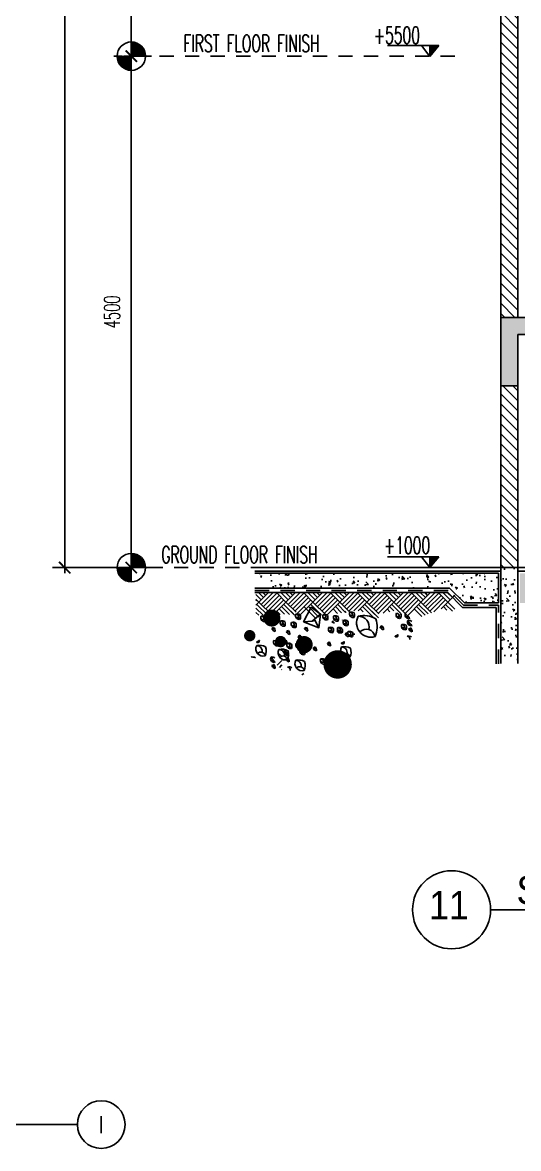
# Model space of a CAD drawing. Extents: x 418021.3 to 418070.1, y 43443.2 to 43479.4.
# Drawn here: x 418057.04 to 418061.41, y 43454.82 to 43464.73 of the extents above; entities that cross this region are included whole.
import ezdxf
from ezdxf.enums import TextEntityAlignment as Align

# ---------------------------------------------------------------- set-up
doc = ezdxf.new("R2010")
doc.units = 0
doc.header["$MEASUREMENT"] = 0
doc.header["$PDMODE"] = 3
doc.header["$PDSIZE"] = 0.1
doc.linetypes.add('CENTERX2', pattern=[4, 2.5, -0.5, 0.5, -0.5])
doc.linetypes.add('HIDDEN2', pattern=[0.1875, 0.125, -0.0625])
doc.layers.get('0').update_dxf_attribs({"linetype": 'CONTINUOUS'})
doc.layers.get('DEFPOINTS').update_dxf_attribs({"linetype": 'CONTINUOUS'})
for name, color, linetype in [('AX-CR', 2, 'CONTINUOUS'), ('AX-TXT', 4, 'CONTINUOUS'), ('AXES', 11, 'CENTERX2'), ('Axisname', 6, 'CONTINUOUS'), ('DIM-OUT', 4, 'CONTINUOUS'), ('EL-LEVS', 4, 'CONTINUOUS'), ('ELEV-LEV', 3, 'CONTINUOUS'), ('gravel', 11, 'CONTINUOUS'), ('Hatch', 11, 'CONTINUOUS'), ('HatchA', 11, 'CONTINUOUS'), ('Marble', 7, 'CONTINUOUS'), ('TXT', 2, 'CONTINUOUS'), ('TXT1', 2, 'CONTINUOUS'), ('TXT2', 6, 'CONTINUOUS'), ('WALL', 6, 'CONTINUOUS')]:
    doc.layers.add(name, color=color, linetype=linetype)
doc.styles.add('ROMANS', font='ROMANS.shx', dxfattribs={"width": 0.6})
doc.styles.add('TTXT', font='swisse.ttf', dxfattribs={"width": 0.6})
doc.dimstyles.new('STANDARD in', dxfattribs={"dimtxt": 0.14, "dimasz": 0.1, "dimexe": 0.07, "dimexo": 0.05, "dimgap": 0.1, "dimtad": 1, "dimdec": 0, "dimlfac": 1000, "dimzin": 0, "dimdsep": 46, "dimtxsty": 'ROMANS', "dimblk": 'ARCHTICK', "dimcen": 0.05, "dimdle": 0.05, "dimclrd": 4, "dimclre": 4, "dimclrt": 2, "dimadec": 0, "dimazin": 0, "dimtfac": 1, "dimtdec": 0, "dimtmove": 2, "dimatfit": 3, "dimfxl": 0, "dimtolj": 1, "dimtzin": 0, "dimarcsym": 0})
pattern_1 = [(130, (836095.56568, 0), (-0.21517805478, -0.018825640495), [0.0225, -0.2475]), (185, (836095.56568, 0), (0.04162540008, 0.22565764011), [0.018, -0.198]), (79.5486, (836095.54775, -0.00157), (-0.17355281451, 0.20683186262), [0.019122057, -0.2103426336]), (133.8158, (836095.56568, 0.06), (-0.32017231459, -0.0496557043), [0.03375, -0.37125]), (83.3644, (836095.539, 0.05586), (-0.28039881166, 0.29223536127), [0.0286830864, -0.3155139]), (188.8158, (836095.56568, 0.06), (-0.28039858354, 0.29223558028), [0.027, -0.297]), (159, (836095.53568, 0.045), (-0.179072115636, -0.1207856672), [0.0225, -0.2475]), (214, (836095.53568, 0.045), (-0.07299459958, 0.21754501351), [0.018, -0.198]), (108.5486, (836095.52075, 0.03493), (-0.25206678857, 0.09675914901), [0.019122057, -0.2103426336]), (142.5, (836095.56568, 0), (-0.003647956595, 0.09986815615), [0, -0.1956, 0, -0.201, 0, -0.19875]), (172.5, (836095.56568, 0), (-0.078920861233, 0.118323513565), [0, -0.1146, 0, -0.1911, 0, -0.07575]), (212.5, (836095.63258, 0), (-0.160146730852, -0.00676646152), [0, -0.075, 0, -0.234, 0, -0.3105]), (222.5, (836095.66258, 0), (-0.174955850803, 0.0300314947), [0, -0.0975, 0, -0.1554, 0, -0.2205])]
pattern_2 = [(135, (836095.565677, 0), (0.044194173824, 0.044194173824), [])]

# ---------------------------------------------------------------- blocks, each defined once
blk = doc.blocks.new('AXR')
at = {"layer": 'AX-CR'}
blk.add_circle((350, 0), 350, dxfattribs=at)
at = {"layer": 'AX-TXT', "style": 'ROMANS'}
blk.add_attdef('AX', text='', height=250, dxfattribs=at).set_placement((350, 0), align=Align.MIDDLE)
blk = doc.blocks.new('GRAVEL-1')
for p, q in [((0.0234, -0.0234), (0, 0)), ((0.0333, -0.0135), (0.0122, 0.0076)), ((0.0135, -0.0333), (0.0545, 0.0076)), ((0.0234, -0.0432), (0.0743, 0.0076)), ((0.0432, -0.0036), (0.032, 0.0076)), ((0.0333, -0.0531), (0.0927, 0.0063)), ((0.0531, 0.0063), (0.0518, 0.0076)), ((0.1323, -0.0333), (0.0914, 0.0076)), ((0.1422, -0.0234), (0.1112, 0.0076)), ((0.1521, -0.0135), (0.131, 0.0076)), ((0.1323, -0.0333), (0.1733, 0.0076)), ((0.1422, -0.0432), (0.1931, 0.0076)), ((0.162, -0.0036), (0.1508, 0.0076)), ((0.1521, -0.0531), (0.2115, 0.0063)), ((0.1719, 0.0063), (0.1706, 0.0076)), ((0.2511, -0.0333), (0.2102, 0.0076)), ((0.261, -0.0234), (0.23, 0.0076)), ((0.2709, -0.0135), (0.2498, 0.0076)), ((0.2511, -0.0333), (0.292, 0.0076)), ((0.261, -0.0432), (0.3118, 0.0076)), ((0.2808, -0.0036), (0.2696, 0.0076)), ((0.2709, -0.0531), (0.3303, 0.0063)), ((0.2907, 0.0063), (0.2894, 0.0076)), ((0.3699, -0.0333), (0.329, 0.0076)), ((0.3798, -0.0234), (0.3488, 0.0076)), ((0.3897, -0.0135), (0.3686, 0.0076)), ((0.3699, -0.0333), (0.4108, 0.0076)), ((0.3798, -0.0432), (0.4306, 0.0076)), ((0.3996, -0.0036), (0.3884, 0.0076)), ((0.3897, -0.0531), (0.4491, 0.0063)), ((0.4095, 0.0063), (0.4082, 0.0076)), ((0.4887, -0.0333), (0.4478, 0.0076)), ((0.4986, -0.0234), (0.4676, 0.0076)), ((0.5085, -0.0135), (0.4874, 0.0076)), ((0.4887, -0.0333), (0.5296, 0.0076)), ((0.4986, -0.0432), (0.5494, 0.0076)), ((0.5184, -0.0036), (0.5072, 0.0076)), ((0.5085, -0.0531), (0.5679, 0.0063)), ((0.5283, 0.0063), (0.527, 0.0076)), ((0.6075, -0.0333), (0.5666, 0.0076)), ((0.6174, -0.0234), (0.5864, 0.0076)), ((0.6273, -0.0135), (0.6062, 0.0076)), ((0.6075, -0.0333), (0.6484, 0.0076)), ((0.6174, -0.0432), (0.6682, 0.0076)), ((0.6372, -0.0036), (0.626, 0.0076)), ((0.6273, -0.0531), (0.6867, 0.0063)), ((0.6471, 0.0063), (0.6458, 0.0076)), ((0.7263, -0.0333), (0.6854, 0.0076)), ((0.7362, -0.0234), (0.7052, 0.0076)), ((0.7461, -0.0135), (0.725, 0.0076)), ((0.7263, -0.0333), (0.7672, 0.0076)), ((0.7362, -0.0432), (0.787, 0.0076)), ((0.756, -0.0036), (0.7448, 0.0076)), ((0.7461, -0.0531), (0.8055, 0.0063)), ((0.7659, 0.0063), (0.7646, 0.0076)), ((0.8451, -0.0333), (0.8042, 0.0076)), ((0.855, -0.0234), (0.824, 0.0076)), ((0.8649, -0.0135), (0.8438, 0.0076)), ((0.0135, -0.0333), (0, -0.0198)), ((0, -0.0271), (0.0036, -0.0234)), ((0, -0.0469), (0.0135, -0.0333)), ((0.0517, -0.0913), (0.0036, -0.0432)), ((0.0715, -0.0913), (0.0135, -0.0333)), ((0.0432, -0.063), (0.1026, -0.0036)), ((0.0531, -0.0729), (0.1125, -0.0135)), ((0.063, -0.0828), (0.1224, -0.0234)), ((0.0743, -0.0913), (0.1323, -0.0333)), ((0.1699, -0.0907), (0.1224, -0.0432)), ((0.1767, -0.0777), (0.1323, -0.0333)), ((0.162, -0.063), (0.2214, -0.0036)), ((0.1719, -0.0729), (0.2313, -0.0135)), ((0.1732, -0.0915), (0.2412, -0.0234)), ((0.1893, -0.0951), (0.2511, -0.0333)), ((0.2893, -0.0913), (0.2412, -0.0432)), ((0.3091, -0.0913), (0.2511, -0.0333)), ((0.2808, -0.063), (0.3402, -0.0036)), ((0.2907, -0.0729), (0.3501, -0.0135)), ((0.3006, -0.0828), (0.36, -0.0234)), ((0.3119, -0.0913), (0.3699, -0.0333)), ((0.395, -0.0782), (0.36, -0.0432)), ((0.4126, -0.076), (0.3699, -0.0333)), ((0.3996, -0.063), (0.459, -0.0036)), ((0.4095, -0.0729), (0.4689, -0.0135)), ((0.4306, -0.0717), (0.4788, -0.0234)), ((0.4507, -0.0714), (0.4887, -0.0333)), ((0.5237, -0.0882), (0.4788, -0.0432)), ((0.5404, -0.085), (0.4887, -0.0333)), ((0.5184, -0.063), (0.5778, -0.0036)), ((0.5283, -0.0729), (0.5877, -0.0135)), ((0.5382, -0.0828), (0.5976, -0.0234)), ((0.5595, -0.0813), (0.6075, -0.0333)), ((0.6374, -0.0831), (0.5976, -0.0432)), ((0.6674, -0.0932), (0.6075, -0.0333)), ((0.6372, -0.063), (0.6966, -0.0036)), ((0.6471, -0.0729), (0.7065, -0.0135)), ((0.657, -0.0828), (0.7164, -0.0234)), ((0.6666, -0.0931), (0.7263, -0.0333)), ((0.7585, -0.0853), (0.7164, -0.0432)), ((0.7727, -0.0798), (0.7263, -0.0333)), ((0.756, -0.063), (0.8154, -0.0036)), ((0.7659, -0.0729), (0.8253, -0.0135)), ((0.7828, -0.0758), (0.8352, -0.0234)), ((0.8154, -0.063), (0.8451, -0.0333)), ((0.8652, -0.0733), (0.8352, -0.0432)), ((0.8451, -0.0333), (0.8759, -0.0025)), ((0.8759, -0.0641), (0.8451, -0.0333)), ((0.032, -0.0913), (0, -0.0594)), ((0.0122, -0.0913), (0, -0.0792)), ((0.0691, -0.1072), (0.0348, -0.0729)), ((0.0881, -0.0881), (0.0828, -0.0828)), ((0.1068, -0.087), (0.0927, -0.0729)), ((0.1255, -0.0859), (0.1026, -0.063)), ((0.1442, -0.0848), (0.1125, -0.0531)), ((0.1479, -0.0871), (0.1437, -0.0828)), ((0.1655, -0.0849), (0.1536, -0.0729)), ((0.2616, -0.1032), (0.2115, -0.0531)), ((0.2774, -0.0992), (0.2313, -0.0531)), ((0.3598, -0.0826), (0.3402, -0.063)), ((0.3774, -0.0804), (0.3501, -0.0531)), ((0.3968, -0.0786), (0.3912, -0.0729)), ((0.4722, -0.0763), (0.459, -0.063)), ((0.5071, -0.0913), (0.4689, -0.0531)), ((0.5196, -0.1024), (0.5001, -0.0828)), ((0.5391, -0.1021), (0.51, -0.0729)), ((0.5902, -0.0754), (0.5778, -0.063)), ((0.6068, -0.0722), (0.5877, -0.0531)), ((0.73, -0.0965), (0.6966, -0.063)), ((0.7447, -0.0913), (0.7065, -0.0531)), ((0.8403, -0.0682), (0.8253, -0.0531)), ((0.3811, -0.1121), (0.3811, -0.1106)), ((0.3585, -0.1615), (0.3592, -0.1599)), ((0.3585, -0.163), (0.3585, -0.1615)), ((0.3592, -0.1637), (0.3585, -0.163)), ((0.3592, -0.1599), (0.36, -0.1592)), ((0.3592, -0.1645), (0.3592, -0.1637)), ((0.36, -0.1652), (0.3592, -0.1645)), ((0.36, -0.1592), (0.3615, -0.1577)), ((0.3615, -0.1668), (0.36, -0.1652)), ((0.3615, -0.1569), (0.3638, -0.1569)), ((0.3615, -0.1577), (0.3615, -0.1569)), ((0.3623, -0.1668), (0.3615, -0.1668)), ((0.363, -0.1675), (0.3623, -0.1668)), ((0.363, -0.1622), (0.3661, -0.1615)), ((0.3638, -0.1675), (0.363, -0.1675)), ((0.3638, -0.1569), (0.3638, -0.1577)), ((0.3638, -0.1577), (0.3661, -0.1577)), ((0.3638, -0.1683), (0.3638, -0.1675)), ((0.3691, -0.1683), (0.3638, -0.1683)), ((0.3661, -0.1577), (0.3661, -0.1584)), ((0.3661, -0.1584), (0.3668, -0.1584)), ((0.3661, -0.1615), (0.3699, -0.1607)), ((0.3661, -0.1652), (0.3668, -0.1645)), ((0.3661, -0.166), (0.3661, -0.1652)), ((0.3691, -0.166), (0.3661, -0.166)), ((0.3668, -0.1584), (0.3676, -0.1592)), ((0.3668, -0.1645), (0.3676, -0.1637)), ((0.3676, -0.1592), (0.3691, -0.1592)), ((0.3676, -0.1637), (0.3691, -0.1637)), ((0.3683, -0.1637), (0.3683, -0.1645)), ((0.3714, -0.1637), (0.3683, -0.1637)), ((0.3691, -0.1592), (0.3691, -0.1599)), ((0.3691, -0.1599), (0.3706, -0.1599)), ((0.3691, -0.1615), (0.3691, -0.1607)), ((0.3699, -0.1615), (0.3691, -0.1615)), ((0.3691, -0.163), (0.3691, -0.1637)), ((0.3691, -0.1637), (0.3691, -0.163)), ((0.3691, -0.1637), (0.3706, -0.1637)), ((0.3691, -0.1668), (0.3691, -0.166)), ((0.3752, -0.1668), (0.3691, -0.1668)), ((0.3714, -0.1675), (0.3691, -0.1683)), ((0.3699, -0.1607), (0.3699, -0.1615)), ((0.3706, -0.1599), (0.3706, -0.1607)), ((0.3706, -0.1607), (0.3714, -0.1607)), ((0.3706, -0.1637), (0.3714, -0.1645)), ((0.3714, -0.1607), (0.3714, -0.1615)), ((0.3714, -0.1615), (0.3721, -0.1622)), ((0.3714, -0.1645), (0.3714, -0.1637)), ((0.3737, -0.1675), (0.3714, -0.1675)), ((0.3721, -0.1622), (0.3729, -0.1622)), ((0.3729, -0.1622), (0.3737, -0.1637)), ((0.3737, -0.163), (0.3737, -0.1675)), ((0.3737, -0.1637), (0.3737, -0.1645)), ((0.3737, -0.1645), (0.3744, -0.1645)), ((0.3744, -0.1645), (0.3752, -0.1652)), ((0.3752, -0.1652), (0.3759, -0.1652)), ((0.3759, -0.166), (0.3752, -0.1668)), ((0.3759, -0.1652), (0.3759, -0.166)), ((0.4287, -0.174), (0.4272, -0.174)), ((0.4295, -0.1747), (0.4287, -0.174)), ((0.434, -0.1747), (0.4295, -0.1747)), ((0.4348, -0.174), (0.434, -0.1747)), ((0.6134, -0.1823), (0.6149, -0.1823)), ((0.6134, -0.1838), (0.6134, -0.1823)), ((0.6142, -0.1846), (0.6134, -0.1838)), ((0.6142, -0.1853), (0.6142, -0.1846)), ((0.6157, -0.1853), (0.6142, -0.1853)), ((0.6149, -0.1815), (0.6164, -0.1815)), ((0.6149, -0.1823), (0.6149, -0.1815)), ((0.6164, -0.1861), (0.6157, -0.1853)), ((0.6164, -0.1815), (0.6172, -0.1808)), ((0.621, -0.1861), (0.6164, -0.1861)), ((0.6172, -0.1808), (0.6187, -0.1808)), ((0.6187, -0.1808), (0.6195, -0.18)), ((0.6195, -0.18), (0.6202, -0.1792)), ((0.6202, -0.1792), (0.621, -0.1792)), ((0.621, -0.1792), (0.6217, -0.1785)), ((0.6217, -0.1853), (0.621, -0.1861)), ((0.6217, -0.1785), (0.6225, -0.1777)), ((0.6225, -0.1846), (0.6217, -0.1853)), ((0.6225, -0.1777), (0.6233, -0.177)), ((0.624, -0.1838), (0.6225, -0.1846)), ((0.6233, -0.177), (0.6255, -0.177)), ((0.624, -0.18), (0.624, -0.1838)), ((0.6248, -0.1777), (0.6248, -0.1785)), ((0.6255, -0.1777), (0.6248, -0.1777)), ((0.6255, -0.177), (0.6255, -0.1777)), ((0.0036, -0.2073), (0.0052, -0.2073)), ((0.0036, -0.2089), (0.0036, -0.2073)), ((0.0044, -0.2096), (0.0036, -0.2089)), ((0.0044, -0.2104), (0.0044, -0.2096)), ((0.0059, -0.2104), (0.0044, -0.2104)), ((0.0052, -0.2066), (0.0067, -0.2066)), ((0.0052, -0.2073), (0.0052, -0.2066)), ((0.0067, -0.2111), (0.0059, -0.2104)), ((0.0067, -0.2066), (0.0074, -0.2058)), ((0.0112, -0.2111), (0.0067, -0.2111)), ((0.0074, -0.2058), (0.009, -0.2058)), ((0.009, -0.2058), (0.0097, -0.2051)), ((0.0097, -0.2051), (0.0105, -0.2043)), ((0.0105, -0.2043), (0.0112, -0.2043)), ((0.0112, -0.2043), (0.012, -0.2035)), ((0.012, -0.2104), (0.0112, -0.2111)), ((0.012, -0.2035), (0.0127, -0.2028)), ((0.0127, -0.2096), (0.012, -0.2104)), ((0.0127, -0.2028), (0.0135, -0.202)), ((0.0143, -0.2089), (0.0127, -0.2096)), ((0.0135, -0.202), (0.0158, -0.202)), ((0.0143, -0.2051), (0.0143, -0.2089)), ((0.015, -0.2028), (0.015, -0.2035)), ((0.0158, -0.2028), (0.015, -0.2028)), ((0.0158, -0.202), (0.0158, -0.2028)), ((0.2268, -0.2325), (0.2252, -0.2325)), ((0.2275, -0.2333), (0.2268, -0.2325)), ((0.2321, -0.2333), (0.2275, -0.2333)), ((0.2328, -0.2325), (0.2321, -0.2333)), ((0.3774, -0.213), (0.379, -0.213)), ((0.3774, -0.2145), (0.3774, -0.213)), ((0.3782, -0.2153), (0.3774, -0.2145)), ((0.3782, -0.216), (0.3782, -0.2153)), ((0.3797, -0.216), (0.3782, -0.216)), ((0.379, -0.2122), (0.3805, -0.2122)), ((0.379, -0.213), (0.379, -0.2122)), ((0.3805, -0.2168), (0.3797, -0.216)), ((0.3805, -0.2122), (0.3812, -0.2115)), ((0.385, -0.2168), (0.3805, -0.2168)), ((0.3812, -0.2115), (0.3828, -0.2115)), ((0.3828, -0.2115), (0.3835, -0.2107)), ((0.3835, -0.2107), (0.3843, -0.21)), ((0.3843, -0.21), (0.385, -0.21)), ((0.385, -0.21), (0.3858, -0.2092)), ((0.3858, -0.216), (0.385, -0.2168)), ((0.3858, -0.2092), (0.3865, -0.2085)), ((0.3865, -0.2153), (0.3858, -0.216)), ((0.3865, -0.2085), (0.3873, -0.2077)), ((0.3881, -0.2145), (0.3865, -0.2153)), ((0.3873, -0.2077), (0.3896, -0.2077)), ((0.3881, -0.2107), (0.3881, -0.2145)), ((0.3888, -0.2085), (0.3888, -0.2092)), ((0.3896, -0.2085), (0.3888, -0.2085)), ((0.3896, -0.2077), (0.3896, -0.2085)), ((0.0932, -0.3109), (0.1141, -0.29)), ((0.113, -0.2713), (0.1018, -0.2601)), ((0.1031, -0.3208), (0.1141, -0.3098)), ((0.113, -0.3307), (0.1141, -0.3296)), ((0.3868, -0.3396), (0.3883, -0.3396)), ((0.3868, -0.3412), (0.3868, -0.3396)), ((0.3876, -0.3419), (0.3868, -0.3412)), ((0.3876, -0.3427), (0.3876, -0.3419)), ((0.3891, -0.3427), (0.3876, -0.3427)), ((0.3883, -0.3389), (0.3898, -0.3389)), ((0.3883, -0.3396), (0.3883, -0.3389)), ((0.3898, -0.3434), (0.3891, -0.3427)), ((0.3898, -0.3389), (0.3906, -0.3381)), ((0.3944, -0.3434), (0.3898, -0.3434)), ((0.3906, -0.3381), (0.3921, -0.3381)), ((0.3921, -0.3381), (0.3929, -0.3374)), ((0.3929, -0.3374), (0.3936, -0.3366)), ((0.3936, -0.3366), (0.3944, -0.3366)), ((0.3944, -0.3366), (0.3951, -0.3359)), ((0.3951, -0.3427), (0.3944, -0.3434))]:
    blk.add_line(p, q)
for points in [[(0.2483, -0.117), (0.2096, -0.1197), (0.2434, -0.0559), (0.2846, -0.0859), (0.2483, -0.117), (0.2598, -0.113)], [(0.2771, -0.1459), (0.2096, -0.1197), (0.2434, -0.0559), (0.2846, -0.0859), (0.2771, -0.1459), (0.2598, -0.113)]]:
    blk.add_lwpolyline(points)
for centre, radius, start, end in [((0.0374, -0.1028), 0.0158, 152.5985, 286.2909), ((0.0295, -0.1202), 0.0255, 58.8595, 103.9678), ((0.0235, -0.1075), 0.012, 347.2666, 90.4292), ((0.019, -0.1072), 0.0253, 334.8478, 20.4244), ((0.1901, -0.0934), 0.0158, 152.5985, 286.2909), ((0.1821, -0.1108), 0.0255, 58.8595, 103.9678), ((0.1761, -0.0981), 0.012, 347.2666, 90.4292), ((0.1716, -0.0978), 0.0253, 334.8478, 20.4244), ((0.3102, -0.0958), 0.0158, 152.5985, 286.2909), ((0.3023, -0.1132), 0.0255, 58.8595, 103.9678), ((0.2962, -0.1005), 0.012, 347.2666, 90.4292), ((0.2917, -0.1002), 0.0253, 334.8478, 20.4244), ((0.3571, -0.1012), 0.0158, 152.5985, 286.2909), ((0.3492, -0.1186), 0.0255, 58.8595, 103.9678), ((0.3431, -0.1059), 0.012, 347.2666, 90.4292), ((0.3387, -0.1056), 0.0253, 334.8478, 20.4244), ((0.4275, -0.0852), 0.0158, 152.5985, 286.2909), ((0.4195, -0.1026), 0.0255, 58.8595, 103.9678), ((0.4135, -0.0899), 0.012, 347.2666, 90.4292), ((0.4224, -0.1018), 0.00965, 8.1957, 137.54), ((0.409, -0.0896), 0.0253, 334.8478, 20.4244), ((0.5064, -0.1241), 0.0634, 152.5985, 286.2909), ((0.4747, -0.1938), 0.1018, 58.8595, 103.9678), ((0.4505, -0.143), 0.048, 347.2666, 90.4292), ((0.6325, -0.0888), 0.0158, 152.5985, 286.2909), ((0.6185, -0.0935), 0.012, 347.2666, 90.4292), ((0.6274, -0.1054), 0.00965, 8.1957, 137.54), ((0.614, -0.0933), 0.0253, 334.8478, 20.4244), ((0.6722, -0.0893), 0.0158, 152.5985, 286.2909), ((0.6671, -0.1059), 0.00965, 8.1957, 137.54), ((0.0323, -0.1194), 0.00965, 8.1957, 137.54), ((0.4286, -0.7591), 0.7072, 119.6482, 120.4094), ((0.0518, -0.1644), 0.0335, 4.0809, 36.4887), ((0.1222, -0.1235), 0.0158, 152.5985, 286.2909), ((0.1143, -0.1409), 0.0255, 58.8595, 103.9678), ((0.1083, -0.1282), 0.012, 347.2666, 90.4292), ((0.1171, -0.1401), 0.00965, 8.1957, 137.54), ((0.1038, -0.128), 0.0253, 334.8478, 20.4244), ((0.171, -0.1296), 0.0158, 152.5985, 286.2909), ((0.1631, -0.147), 0.0255, 58.8595, 103.9678), ((0.157, -0.1343), 0.012, 347.2666, 90.4292), ((0.1659, -0.1462), 0.00965, 8.1957, 137.54), ((0.1525, -0.1341), 0.0253, 334.8478, 20.4244), ((0.1849, -0.11), 0.00965, 8.1957, 137.54), ((0.5717, -0.7579), 0.7072, 119.6482, 120.4094), ((0.2055, -0.2009), 0.0536, 67.0537, 81.1235), ((0.2301, -0.1441), 0.0168, 193.357, 264.1172), ((0.2301, -0.1441), 0.0168, 193.357, 264.1172), ((0.195, -0.1632), 0.0335, 4.0809, 36.4887), ((0.3051, -0.1123), 0.00965, 8.1957, 137.54), ((0.3345, -0.152), 0.0158, 152.5985, 286.2909), ((0.3266, -0.1694), 0.0255, 58.8595, 103.9678), ((0.3205, -0.1567), 0.012, 347.2666, 90.4292), ((0.6916, -0.7313), 0.7072, 119.6482, 120.4094), ((0.3253, -0.1744), 0.0536, 67.0537, 81.1235), ((0.316, -0.1565), 0.0253, 334.8478, 20.4244), ((0.352, -0.1177), 0.00965, 8.1957, 137.54), ((0.3742, -0.1525), 0.0158, 152.5985, 286.2909), ((0.3659, -0.1611), 0.0169, 40.6725, 109.9361), ((0.3602, -0.1572), 0.012, 347.2666, 90.4292), ((0.3994, -0.121), 0.0158, 152.5985, 286.2909), ((0.3915, -0.1384), 0.0255, 58.8595, 103.9678), ((0.3854, -0.1257), 0.012, 347.2666, 90.4292), ((0.3943, -0.1375), 0.00965, 8.1957, 137.54), ((0.3809, -0.1254), 0.0253, 334.8478, 20.4244), ((0.4326, -0.1419), 0.1012, 334.8478, 20.4244), ((0.9049, -0.7515), 0.7072, 119.6482, 120.4094), ((0.5387, -0.1945), 0.0536, 67.0537, 81.1235), ((0.5633, -0.1377), 0.0168, 193.357, 264.1172), ((0.5633, -0.1377), 0.0168, 193.357, 264.1172), ((0.5282, -0.1568), 0.0335, 4.0809, 36.4887), ((0.6562, -0.1392), 0.0158, 152.5985, 286.2909), ((0.6483, -0.1567), 0.0255, 58.8595, 103.9678), ((0.6423, -0.144), 0.012, 347.2666, 90.4292), ((0.6511, -0.1558), 0.00965, 8.1957, 137.54), ((0.6378, -0.1437), 0.0253, 334.8478, 20.4244), ((0.6831, -0.1215), 0.0158, 152.5985, 286.2909), ((0.6746, -0.1263), 0.0133, 32.5978, 114.4008), ((0.6003, -0.1724), 0.09, 27.4572, 40.2486), ((0.6765, -0.1431), 0.0129, 30.1038, 115.6319), ((1.0312, -0.7612), 0.7072, 119.6482, 120.4094), ((0.6545, -0.1665), 0.0335, 4.0809, 36.4887), ((0.0623, -0.2021), 0.0536, 67.0537, 81.1235), ((0.0869, -0.1453), 0.0168, 193.357, 264.1172), ((0.0869, -0.1453), 0.0168, 193.357, 264.1172), ((0.4926, -0.7723), 0.7072, 119.6482, 120.4094), ((0.151, -0.1585), 0.0168, 193.357, 264.1172), ((0.151, -0.1585), 0.0168, 193.357, 264.1172), ((0.1264, -0.2153), 0.0536, 67.0537, 81.1235), ((0.1159, -0.1776), 0.0335, 4.0809, 36.4887), ((0.5435, -0.7937), 0.7072, 119.6482, 120.4094), ((0.1772, -0.2367), 0.0536, 67.0537, 81.1235), ((0.2018, -0.1799), 0.0168, 193.357, 264.1172), ((0.2018, -0.1799), 0.0168, 193.357, 264.1172), ((0.1667, -0.199), 0.0335, 4.0809, 36.4887), ((0.2168, -0.1909), 0.0158, 152.5985, 286.2909), ((0.2116, -0.2075), 0.00965, 8.1957, 137.54), ((0.1983, -0.1954), 0.0253, 334.8478, 20.4244), ((0.3294, -0.1686), 0.00965, 8.1957, 137.54), ((0.3691, -0.169), 0.00965, 8.1957, 137.54), ((0.366, -0.1588), 0.0155, 324.8703, 34.3225), ((0.7513, -0.7823), 0.7072, 119.6482, 120.4094), ((0.4097, -0.1685), 0.0168, 193.357, 264.1172), ((0.4097, -0.1685), 0.0168, 193.357, 264.1172), ((0.3851, -0.2253), 0.0536, 67.0537, 81.1235), ((0.3746, -0.1876), 0.0335, 4.0809, 36.4887), ((0.4203, -0.17), 0.0158, 152.5985, 286.2909), ((0.4124, -0.1874), 0.0255, 58.8595, 103.9678), ((0.4063, -0.1747), 0.012, 347.2666, 90.4292), ((0.4152, -0.1865), 0.00965, 8.1957, 137.54), ((0.4018, -0.1744), 0.0253, 334.8478, 20.4244), ((0.4859, -0.1904), 0.0386, 8.1957, 137.54), ((0.6714, -0.2083), 0.0255, 58.8595, 103.9678), ((0.6653, -0.1956), 0.012, 347.2666, 90.4292), ((0.6896, -0.1474), 0.0168, 193.357, 264.1172), ((0.6896, -0.1474), 0.0168, 193.357, 264.1172), ((0.665, -0.2042), 0.0536, 67.0537, 81.1235), ((0.0314, -0.2391), 0.0317, 152.5985, 286.2909), ((0.0156, -0.274), 0.0509, 58.8595, 103.9678), ((0.0035, -0.2486), 0.024, 347.2666, 90.4292), ((-0.0055, -0.2481), 0.0506, 334.8478, 20.4244), ((0.0934, -0.2097), 0.0158, 152.5985, 286.2909), ((0.0795, -0.2144), 0.012, 347.2666, 90.4292), ((0.0883, -0.2263), 0.00965, 8.1957, 137.54), ((0.075, -0.2142), 0.0253, 334.8478, 20.4244), ((0.1296, -0.2561), 0.0317, 152.5985, 286.2909), ((0.1138, -0.291), 0.0509, 58.8595, 103.9678), ((0.1017, -0.2656), 0.024, 347.2666, 90.4292), ((0.4813, -0.8156), 0.7072, 119.6482, 120.4094), ((0.1151, -0.2586), 0.0536, 67.0537, 81.1235), ((0.1397, -0.2018), 0.0168, 193.357, 264.1172), ((0.1397, -0.2018), 0.0168, 193.357, 264.1172), ((0.1419, -0.2533), 0.0158, 152.5985, 286.2909), ((0.1334, -0.2582), 0.0133, 32.5978, 114.4008), ((0.0591, -0.3042), 0.09, 27.4572, 40.2486), ((0.1046, -0.2209), 0.0335, 4.0809, 36.4887), ((0.1519, -0.2219), 0.0158, 152.5985, 286.2909), ((0.1439, -0.2394), 0.0255, 58.8595, 103.9678), ((0.1379, -0.2267), 0.012, 347.2666, 90.4292), ((0.0927, -0.265), 0.0506, 334.8478, 20.4244), ((0.1467, -0.2385), 0.00965, 8.1957, 137.54), ((0.1334, -0.2264), 0.0253, 334.8478, 20.4244), ((0.1916, -0.2224), 0.0158, 152.5985, 286.2909), ((0.1833, -0.231), 0.0169, 40.6725, 109.9361), ((0.1776, -0.2271), 0.012, 347.2666, 90.4292), ((0.1864, -0.239), 0.00965, 8.1957, 137.54), ((0.2095, -0.2491), 0.0158, 152.5985, 286.2909), ((0.2016, -0.2665), 0.0255, 58.8595, 103.9678), ((0.1955, -0.2538), 0.012, 347.2666, 90.4292), ((0.1834, -0.2287), 0.0155, 324.8703, 34.3225), ((0.5687, -0.8523), 0.7072, 119.6482, 120.4094), ((0.2025, -0.2953), 0.0536, 67.0537, 81.1235), ((0.227, -0.2385), 0.0168, 193.357, 264.1172), ((0.227, -0.2385), 0.0168, 193.357, 264.1172), ((0.191, -0.2535), 0.0253, 334.8478, 20.4244), ((0.1919, -0.2576), 0.0335, 4.0809, 36.4887), ((0.6105, -0.845), 0.7072, 119.6482, 120.4094), ((0.2443, -0.288), 0.0536, 67.0537, 81.1235), ((0.2689, -0.2312), 0.0168, 193.357, 264.1172), ((0.2689, -0.2312), 0.0168, 193.357, 264.1172), ((0.2338, -0.2503), 0.0335, 4.0809, 36.4887), ((0.6727, -0.8231), 0.7072, 119.6482, 120.4094), ((0.331, -0.2093), 0.0168, 193.357, 264.1172), ((0.331, -0.2093), 0.0168, 193.357, 264.1172), ((0.3064, -0.2661), 0.0536, 67.0537, 81.1235), ((0.2959, -0.2284), 0.0335, 4.0809, 36.4887), ((0.4052, -0.2448), 0.0317, 152.5985, 286.2909), ((0.3894, -0.2796), 0.0509, 58.8595, 103.9678), ((0.3773, -0.2542), 0.024, 347.2666, 90.4292), ((0.3683, -0.2537), 0.0506, 334.8478, 20.4244), ((-0.0153, -0.3), 0.0255, 58.8595, 103.9678), ((0.0212, -0.2723), 0.0193, 8.1957, 137.54), ((0.0805, -0.2827), 0.0158, 152.5985, 286.2909), ((0.072, -0.2876), 0.0133, 32.5978, 114.4008), ((-0.0022, -0.3336), 0.09, 27.4572, 40.2486), ((0.0739, -0.3044), 0.0129, 30.1038, 115.6319), ((0.1194, -0.2893), 0.0193, 8.1957, 137.54), ((0.1353, -0.275), 0.0129, 30.1038, 115.6319), ((0.49, -0.893), 0.7072, 119.6482, 120.4094), ((0.1238, -0.336), 0.0536, 67.0537, 81.1235), ((0.1484, -0.2792), 0.0168, 193.357, 264.1172), ((0.1484, -0.2792), 0.0168, 193.357, 264.1172), ((0.1133, -0.2983), 0.0335, 4.0809, 36.4887), ((0.2033, -0.3033), 0.0317, 152.5985, 286.2909), ((0.1874, -0.3382), 0.0509, 58.8595, 103.9678), ((0.1753, -0.3127), 0.024, 347.2666, 90.4292), ((0.2044, -0.2656), 0.00965, 8.1957, 137.54), ((0.1664, -0.3122), 0.0506, 334.8478, 20.4244), ((0.2997, -0.2905), 0.0158, 152.5985, 286.2909), ((0.2918, -0.3079), 0.0255, 58.8595, 103.9678), ((0.2857, -0.2952), 0.012, 347.2666, 90.4292), ((0.2812, -0.2949), 0.0253, 334.8478, 20.4244), ((0.3664, -0.2882), 0.0158, 152.5985, 286.2909), ((0.3585, -0.3056), 0.0255, 58.8595, 103.9678), ((0.3525, -0.2929), 0.012, 347.2666, 90.4292), ((0.3613, -0.3048), 0.00965, 8.1957, 137.54), ((0.348, -0.2927), 0.0253, 334.8478, 20.4244), ((0.395, -0.278), 0.0193, 8.1957, 137.54), ((0.4286, -0.9224), 0.7072, 119.6482, 120.4094), ((0.0624, -0.3654), 0.0536, 67.0537, 81.1235), ((0.087, -0.3086), 0.0168, 193.357, 264.1172), ((0.087, -0.3086), 0.0168, 193.357, 264.1172), ((0.0519, -0.3277), 0.0335, 4.0809, 36.4887), ((0.1456, -0.3437), 0.0255, 58.8595, 103.9678), ((0.1396, -0.331), 0.012, 347.2666, 90.4292), ((0.193, -0.3365), 0.0193, 8.1957, 137.54), ((0.2946, -0.3071), 0.00965, 8.1957, 137.54), ((0.56, -0.9624), 0.7072, 119.6482, 120.4094)]:
    blk.add_arc(centre, radius, start, end)
blk = doc.blocks.new('A$C074A62E1')
at = {"layer": 'Hatch'}
for points, const_width in [([(0.6672, 0.5333, 1), (0.7422, 0.5333, 1)], 0.075), ([(0.8741, 0.3779, 1), (0.9241, 0.3779, 1)], 0.05), ([(0.382, 0.3001, 1), (0.457, 0.3001, 1)], 0.075), ([(0.6019, 0.326, 1), (0.6519, 0.326, 1)], 0.05), ([(0.0625, 0.125, 1), (0.1875, 0.125, 1)], 0.125)]:
    blk.add_lwpolyline(points, format="xyb", close=True, dxfattribs=dict(at, const_width=const_width))
blk = doc.blocks.new('A$C56B4539B')
at = {"layer": 'gravel', "xscale": -2, "yscale": 2, "zscale": 2}
blk.add_blockref('GRAVEL-1', (1.7518, 0.7397), dxfattribs=at)
at = {"layer": 'HatchA'}
blk.add_blockref('A$C074A62E1', (0.9072, 0), dxfattribs=at)
blk = doc.blocks.new('_ARCHTICK')
at = {"color": 0, "linetype": 'ByBlock', "const_width": 0.15}
blk.add_lwpolyline([(-0.5, -0.5), (0.5, 0.5)], dxfattribs=at)
blk = doc.blocks.new('*D144')
at = {"layer": 'DEFPOINTS', "color": 0}
for p in [(418058.003, 43464.4338), (418058.2318, 43464.4338), (418058.2318, 43459.9338)]:
    blk.add_point(p, dxfattribs=at)
at = {"layer": 'DIM-OUT', "color": 4, "lineweight": -2}
for p, q in [((418058.1818, 43464.4338), (418057.933, 43464.4338)), ((418058.003, 43459.8838), (418058.003, 43464.4838)), ((418058.1818, 43459.9338), (418057.933, 43459.9338))]:
    blk.add_line(p, q, dxfattribs=at)
at = {"layer": 'DIM-OUT', "color": 4, "lineweight": -2, "xscale": 0.1, "yscale": 0.1, "zscale": 0.1}
for p, rotation in [((418058.003, 43464.4338), 90), ((418058.003, 43459.9338), 270)]:
    blk.add_blockref('_ARCHTICK', p, dxfattribs=dict(at, rotation=rotation))
at = {"layer": 'DIM-OUT', "color": 2, "insert": (418057.833, 43462.1838), "char_height": 0.14, "attachment_point": 5, "rotation": 90, "style": 'ROMANS'}
blk.add_mtext('\\A1;4500', dxfattribs=at)
blk = doc.blocks.new('*D143')
at = {"layer": 'DEFPOINTS', "color": 0}
for p in [(418058.003, 43468.9338), (418058.2318, 43468.9338), (418058.2318, 43464.4338)]:
    blk.add_point(p, dxfattribs=at)
at = {"layer": 'DIM-OUT', "color": 4, "lineweight": -2}
for p, q in [((418058.003, 43464.3838), (418058.003, 43468.9838)), ((418058.1818, 43468.9338), (418057.933, 43468.9338)), ((418058.1818, 43464.4338), (418057.933, 43464.4338))]:
    blk.add_line(p, q, dxfattribs=at)
at = {"layer": 'DIM-OUT', "color": 4, "lineweight": -2, "xscale": 0.1, "yscale": 0.1, "zscale": 0.1}
for p, rotation in [((418058.003, 43468.9338), 90), ((418058.003, 43464.4338), 270)]:
    blk.add_blockref('_ARCHTICK', p, dxfattribs=dict(at, rotation=rotation))
at = {"layer": 'DIM-OUT', "color": 2, "insert": (418057.833, 43466.6838), "char_height": 0.14, "attachment_point": 5, "rotation": 90, "style": 'ROMANS'}
blk.add_mtext('\\A1;4500', dxfattribs=at)
blk = doc.blocks.new('*D141')
at = {"layer": 'DEFPOINTS', "color": 0}
for p in [(418058.1878, 43474.0338), (418057.4168, 43459.9338), (418058.1878, 43459.9338)]:
    blk.add_point(p, dxfattribs=at)
at = {"layer": 'DIM-OUT', "color": 4, "lineweight": -2}
for p, q in [((418058.1378, 43474.0338), (418057.3468, 43474.0338)), ((418057.4168, 43474.0838), (418057.4168, 43459.8838)), ((418058.1378, 43459.9338), (418057.3468, 43459.9338))]:
    blk.add_line(p, q, dxfattribs=at)
at = {"layer": 'DIM-OUT', "color": 4, "lineweight": -2, "xscale": 0.1, "yscale": 0.1, "zscale": 0.1}
for p, rotation in [((418057.4168, 43474.0338), 90), ((418057.4168, 43459.9338), 270)]:
    blk.add_blockref('_ARCHTICK', p, dxfattribs=dict(at, rotation=rotation))
at = {"layer": 'DIM-OUT', "color": 2, "insert": (418057.2468, 43466.9838), "char_height": 0.14, "attachment_point": 5, "rotation": 90, "style": 'ROMANS'}
blk.add_mtext('\\A1;14100', dxfattribs=at)
blk = doc.blocks.new('*X15')
at = {"color": 0}
for p, q in [((64.922, 92.304), (64.934, 92.317)), ((64.923, 92.288), (64.952, 92.317)), ((64.925, 92.273), (64.97, 92.317)), ((64.928, 92.258), (64.987, 92.317)), ((64.932, 92.244), (65.005, 92.317)), ((64.937, 92.231), (65.023, 92.317)), ((64.942, 92.218), (65.04, 92.317)), ((64.947, 92.206), (65.058, 92.317)), ((64.953, 92.195), (65.076, 92.317)), ((64.96, 92.184), (65.093, 92.317)), ((64.967, 92.173), (65.111, 92.317)), ((64.975, 92.163), (65.129, 92.317)), ((64.983, 92.153), (65.146, 92.317)), ((64.991, 92.144), (65.164, 92.317)), ((65, 92.135), (65.171, 92.307)), ((65.009, 92.127), (65.171, 92.289)), ((65.019, 92.119), (65.171, 92.271)), ((65.029, 92.111), (65.171, 92.254)), ((65.04, 92.104), (65.171, 92.236)), ((65.051, 92.098), (65.171, 92.218)), ((65.063, 92.092), (65.171, 92.201)), ((65.075, 92.086), (65.171, 92.183)), ((65.088, 92.081), (65.171, 92.165)), ((65.101, 92.077), (65.171, 92.148)), ((65.115, 92.073), (65.171, 92.13)), ((65.13, 92.071), (65.171, 92.112)), ((65.145, 92.068), (65.171, 92.094)), ((65.162, 92.067), (65.171, 92.077))]:
    blk.add_line(p, q, dxfattribs=at)
blk = doc.blocks.new('*X14')
at = {"color": 0}
for p, q in [((65.171, 92.554), (65.184, 92.567)), ((65.171, 92.536), (65.2, 92.565)), ((65.171, 92.519), (65.216, 92.563)), ((65.171, 92.501), (65.23, 92.56)), ((65.171, 92.483), (65.244, 92.556)), ((65.171, 92.466), (65.257, 92.552)), ((65.171, 92.448), (65.27, 92.547)), ((65.171, 92.43), (65.282, 92.541)), ((65.171, 92.413), (65.294, 92.535)), ((65.171, 92.395), (65.305, 92.528)), ((65.171, 92.377), (65.315, 92.521)), ((65.171, 92.36), (65.326, 92.514)), ((65.171, 92.342), (65.335, 92.506)), ((65.171, 92.324), (65.345, 92.497)), ((65.182, 92.317), (65.353, 92.489)), ((65.2, 92.317), (65.362, 92.479)), ((65.217, 92.317), (65.37, 92.469)), ((65.235, 92.317), (65.377, 92.459)), ((65.253, 92.317), (65.384, 92.449)), ((65.27, 92.317), (65.391, 92.437)), ((65.288, 92.317), (65.397, 92.426)), ((65.306, 92.317), (65.402, 92.414)), ((65.323, 92.317), (65.407, 92.401)), ((65.341, 92.317), (65.411, 92.387)), ((65.359, 92.317), (65.415, 92.373)), ((65.376, 92.317), (65.418, 92.359)), ((65.394, 92.317), (65.42, 92.343)), ((65.412, 92.317), (65.421, 92.327))]:
    blk.add_line(p, q, dxfattribs=at)

msp = doc.modelspace()

# ---------------------------------------------------------------- hatches: boundary and pattern name
at = {"layer": 'ELEV-LEV', "linetype": 'Continuous'}
h = msp.add_hatch(dxfattribs=at)
h.set_pattern_fill('ANSI31', color=6, scale=0.0152, angle=450, style=0)
h.set_pattern_definition([(45, (418126.8573546, 43475.6901903), (0.001343502884, -0.001343502884), [])])
h.paths.add_polyline_path([(418060.7095, 43464.5264), (418060.6315, 43464.4322), (418060.6315, 43464.5264)])
h = msp.add_hatch(dxfattribs=at)
h.set_pattern_fill('ANSI31', color=6, scale=0.0152, angle=450, style=0)
h.set_pattern_definition([(45, (418126.8573546, 43471.191841), (0.001343502884, -0.001343502884), [])])
h.paths.add_polyline_path([(418060.7095, 43460.028), (418060.6315, 43459.9338), (418060.6315, 43460.028)])
at = {"layer": 'Hatch'}
h = msp.add_hatch(dxfattribs=at)
h.set_pattern_fill('ANSI31', color=256, scale=0.5, style=0)
h.set_pattern_definition(pattern_2)
h.paths.add_polyline_path([(418061.2552, 43466.0338), (418061.4052, 43466.0338), (418061.4052, 43462.1338), (418061.2552, 43462.1338)])
h = msp.add_hatch(dxfattribs=at)
h.set_pattern_fill('AR-CONC', color=256, scale=0.03, style=0)
h.set_pattern_definition([(130, (836095.56568, 0), (-0.21517805478, -0.018825640495), [0.0225, -0.2475]), (185, (836095.56568, 0), (0.04162540008, 0.22565764011), [0.018, -0.198]), (79.5486, (836095.54775, -0.00157), (-0.17355281451, 0.20683186262), [0.019122057, -0.2103426336]), (133.8158, (836095.56568, 0.06), (-0.32017231459, -0.0496557043), [0.03375, -0.37125]), (83.3644, (836095.539, 0.05586), (-0.28039881166, 0.29223536127), [0.0286830864, -0.3155139]), (188.8158, (836095.56568, 0.06), (-0.28039858354, 0.29223558028), [0.027, -0.297]), (159, (836095.53568, 0.045), (-0.179072115636, -0.1207856672), [0.0225, -0.2475]), (214, (836095.53568, 0.045), (-0.07299459958, 0.21754501351), [0.018, -0.198]), (108.5486, (836095.52075, 0.03493), (-0.25206678857, 0.09675914901), [0.019122057, -0.2103426336]), (142.5, (836095.56568, 0), (-0.003647956595, 0.09986815615), [0, -0.1956, 0, -0.201, 0, -0.19875]), (172.5, (836095.56568, 0), (-0.078920861233, 0.118323513565), [0, -0.1146, 0, -0.1911, 0, -0.07575]), (212.5, (836095.63258, 0), (-0.160146730852, -0.00676646152), [0, -0.075, 0, -0.234, 0, -0.3105]), (222.5, (836095.66258, 0), (-0.174955850803, 0.0300314947), [0, -0.0975, 0, -0.1554, 0, -0.2205])])
h.paths.add_polyline_path([(418062.6024, 43461.9838), (418061.4052, 43461.9838), (418061.4052, 43461.5338), (418061.2552, 43461.5338), (418061.2552, 43462.1338), (418062.9602, 43462.1338), (418062.9602, 43461.9838), (418063.2602, 43461.9838), (418063.2602, 43461.8338), (418063.5602, 43461.8338), (418063.5602, 43461.6838), (418063.8602, 43461.6838), (418063.8602, 43461.5338), (418064.1602, 43461.5338), (418064.1602, 43461.3838), (418064.4602, 43461.3838), (418064.4602, 43461.2338), (418064.7602, 43461.2338), (418064.7602, 43461.0838), (418065.0602, 43461.0838), (418065.0602, 43460.9338), (418065.3602, 43460.9338), (418065.3602, 43460.7838), (418065.6602, 43460.7838), (418065.6602, 43460.6338), (418065.9602, 43460.6338), (418065.9602, 43460.4838), (418066.2602, 43460.4838), (418066.2602, 43460.3338), (418066.5602, 43460.3338), (418066.5602, 43460.1838), (418066.8602, 43460.1838), (418066.8602, 43460.0338), (418067.1602, 43460.0338), (418067.1602, 43459.8838), (418068.7064, 43459.8838), (418068.7064, 43459.7538), (418061.8552, 43459.7538), (418061.7252, 43459.6238), (418061.4252, 43459.6238), (418061.4252, 43459.8838), (418066.6679, 43459.8838), (418066.6679, 43459.9511)])
h = msp.add_hatch(dxfattribs=at)
h.set_pattern_fill('ANSI31', color=256, scale=0.5, style=0)
h.set_pattern_definition(pattern_2)
h.paths.add_polyline_path([(418061.2552, 43461.5338), (418061.4052, 43461.5338), (418061.4052, 43459.9338), (418061.2552, 43459.9338)])
h = msp.add_hatch(dxfattribs=at)
h.set_pattern_fill('AR-CONC', color=256, scale=0.03, style=0)
h.set_pattern_definition(pattern_1)
h.paths.add_polyline_path([(418060.8052, 43459.7538), (418059.0919, 43459.7538), (418059.0919, 43459.8838), (418061.2352, 43459.8838), (418061.2352, 43459.6238), (418060.9352, 43459.6238)])
h = msp.add_hatch(dxfattribs=at)
h.set_pattern_fill('AR-CONC', color=256, scale=0.03, style=0)
h.set_pattern_definition(pattern_1)
h.paths.add_polyline_path([(418061.4052, 43459.0914), (418061.2552, 43459.0914), (418061.2552, 43459.9338), (418061.4052, 43459.9338)])

# ---------------------------------------------------------------- linework, layer by layer
at = {"layer": 'AXES'}
msp.add_line((418057.5283, 43455.033), (418047.9731, 43455.033), dxfattribs=at)
at = {"layer": 'Axisname'}
msp.add_line((418061.1669, 43456.9233), (418065.3532, 43456.9233), dxfattribs=at)
at = {"layer": 'DIM-OUT'}
for p, q in [((418059.0919, 43459.9338), (418061.2552, 43459.9338)), ((418059.0919, 43459.9038), (418061.2552, 43459.9038)), ((418061.4052, 43459.9338), (418061.2552, 43459.9338)), ((418066.6679, 43459.9338), (418061.4052, 43459.9338)), ((418066.6679, 43459.9038), (418061.4052, 43459.9038))]:
    msp.add_line(p, q, dxfattribs=at)
at = {"layer": 'EL-LEVS', "color": 11, "linetype": 'HIDDEN2'}
for p, q in [((418060.8516, 43464.4338), (418057.8488, 43464.4338)), ((418060.5295, 43459.9338), (418057.3079, 43459.9338))]:
    msp.add_line(p, q, dxfattribs=at)
at = {"layer": 'ELEV-LEV', "color": 6}
for p, q in [((418060.259, 43464.5264), (418060.7095, 43464.5264)), ((418060.5588, 43464.5264), (418060.6315, 43464.4322)), ((418060.7095, 43464.5264), (418060.6315, 43464.4322)), ((418060.6315, 43464.5264), (418060.6315, 43464.4322)), ((418060.259, 43460.028), (418060.7095, 43460.028)), ((418060.5588, 43460.028), (418060.6315, 43459.9338)), ((418060.7095, 43460.028), (418060.6315, 43459.9338)), ((418060.6315, 43460.028), (418060.6315, 43459.9338))]:
    msp.add_line(p, q, dxfattribs=at)
at = {"layer": 'Marble'}
for p, q in [((418059.0919, 43459.7138), (418060.7886, 43459.7138)), ((418060.9186, 43459.5838), (418060.7886, 43459.7138)), ((418060.9186, 43459.5838), (418061.2152, 43459.5838)), ((418061.2152, 43459.0878), (418061.2152, 43459.5838))]:
    msp.add_line(p, q, dxfattribs=at)
at = {"layer": 'TXT1'}
for p, q in [((418058.003, 43464.5588), (418058.003, 43464.3088)), ((418058.003, 43460.0588), (418058.003, 43459.8088))]:
    msp.add_line(p, q, dxfattribs=at)
for centre in [(418058.003, 43464.4338), (418058.003, 43459.9338)]:
    msp.add_circle(centre, 0.125, dxfattribs=at)
at = {"layer": 'TXT2'}
msp.add_circle((418060.8231, 43456.9233), 0.3438, dxfattribs=at)
at = {"layer": 'WALL'}
for p, q in [((418061.2552, 43474.0338), (418061.2552, 43459.0914)), ((418061.4052, 43466.4838), (418061.4052, 43462.1338)), ((418062.6024, 43461.9838), (418061.4052, 43461.9838)), ((418061.4052, 43461.9838), (418061.4052, 43459.0914)), ((418059.0919, 43459.8838), (418061.2352, 43459.8838)), ((418061.2352, 43459.8838), (418061.2352, 43459.6238)), ((418059.0919, 43459.7538), (418060.8052, 43459.7538)), ((418060.9352, 43459.6238), (418060.8052, 43459.7538)), ((418060.9352, 43459.6238), (418061.2352, 43459.6238))]:
    msp.add_line(p, q, dxfattribs=at)
at = {"layer": 'WALL', "linetype": 'HIDDEN2'}
for p, q in [((418059.0919, 43459.7338), (418060.7969, 43459.7338)), ((418060.9269, 43459.6038), (418060.7969, 43459.7338)), ((418060.9269, 43459.6038), (418061.2352, 43459.6038)), ((418061.2352, 43459.0878), (418061.2352, 43459.6038))]:
    msp.add_line(p, q, dxfattribs=at)
at = {"layer": 'WALL'}
for points in [[(418062.9602, 43461.9838), (418062.9602, 43462.1338), (418061.2552, 43462.1338)], [(418061.4052, 43461.5338), (418061.2552, 43461.5338)]]:
    msp.add_lwpolyline(points, dxfattribs=at)

# ---------------------------------------------------------------- block references
at = {"layer": 'AXES', "xscale": 0.0005999999935738743, "yscale": 0.0005999999979394488, "zscale": 0.0006}
msp.add_blockref('AXR', (418057.5283, 43455.033), dxfattribs=at).add_auto_attribs({'AX': 'I'})
at = {"layer": 'gravel', "xscale": -1}
msp.add_blockref('A$C56B4539B', (418060.852, 43458.9568), dxfattribs=at)
at = {"layer": 'TXT1', "xscale": 0.5, "yscale": 0.5, "zscale": 0.5}
for name, p in [('*X14', (418025.4173, 43418.2753)), ('*X15', (418025.4173, 43418.2753)), ('*X14', (418025.4173, 43413.7753)), ('*X15', (418025.4173, 43413.7753))]:
    msp.add_blockref(name, p, dxfattribs=at)

# ---------------------------------------------------------------- texts
at = {"layer": 'TXT', "style": 'ROMANS', "width": 0.6}
for s, height, p in [('FIRST FLOOR FINISH', 0.148966, (418058.4628, 43464.4714)), ('+5500', 0.14897, (418060.1384, 43464.5432)), ('+1000 ', 0.14897, (418060.2276, 43460.056)), ('GROUND FLOOR FINISH', 0.148966, (418058.2678, 43459.9731))]:
    msp.add_text(s, height=height, dxfattribs=at).set_placement(p)
at = {"layer": 'TXT1', "color": 6, "style": 'TTXT', "width": 0.9}
msp.add_text('SECTION THROUGH B.B', height=0.25, dxfattribs=at).set_placement((418063.2284, 43457.0961), align=Align.MIDDLE_CENTER)
msp.add_text('11', height=0.25, dxfattribs=at).set_placement((418060.6248, 43456.8384))

# ---------------------------------------------------------------- dimensions: what is measured, and where the dimension line sits
at = {"layer": 'DIM-OUT'}
for base, p1, p2, angle, picture, middle in [((418057.4168, 43459.9338), (418058.1878, 43474.0338), (418058.1878, 43459.9338), 90, '*D141', (418057.2468, 43466.9838)), ((418058.003, 43468.9338), (418058.2318, 43464.4338), (418058.2318, 43468.9338), 270, '*D143', (418057.833, 43466.6838)), ((418058.003, 43464.4338), (418058.2318, 43459.9338), (418058.2318, 43464.4338), 270, '*D144', (418057.833, 43462.1838))]:
    dim = msp.add_linear_dim(base=base, p1=p1, p2=p2, angle=angle, dimstyle='STANDARD in', dxfattribs=at)
    dim.commit()
    dim.dimension.update_dxf_attribs({"geometry": picture, "text_midpoint": middle})

doc.saveas('drawing.dxf')
